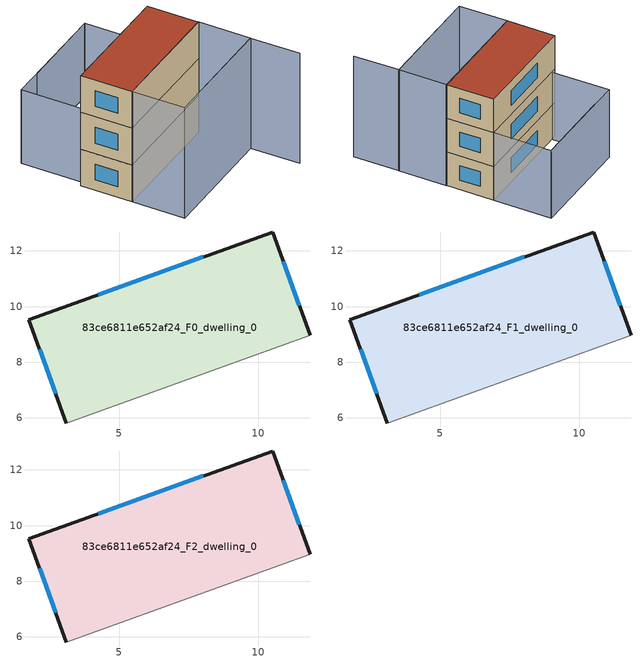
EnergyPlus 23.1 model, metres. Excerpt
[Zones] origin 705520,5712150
83ce6811e652af24_F0_dwelling_0
 floor ground (EU_floor_Construction): 10.52,12.68 11.87,8.96 3.11,5.81 1.76,9.53 z0
 wall outside (EU_wall_Construction): 11.87,8.96 10.52,12.68 1.76,9.53 3.11,5.81 z0:3
 wall adiabatic (EU_wall_Construction): 3.11,5.81 11.87,8.96 z0:3
 window (EU_Window_Construction): 2.14,8.47 2.72,6.87 / 8.03,11.79 4.26,10.43 / 11.49,10.02 10.91,11.62 z0.85:2.15
83ce6811e652af24_F1_dwelling_0
 floor to 83ce6811e652af24_F0_dwelling_0 (EU_floor_Construction): 10.52,12.68 11.87,8.96 3.11,5.81 1.76,9.53 z3
 wall outside (EU_wall_Construction): 11.87,8.96 10.52,12.68 1.76,9.53 3.11,5.81 z3:6
 wall adiabatic (EU_wall_Construction): 3.11,5.81 11.87,8.96 z3:6
 window (EU_Window_Construction): 2.14,8.47 2.72,6.87 / 8.03,11.79 4.26,10.43 / 11.49,10.02 10.91,11.62 z3.85:5.15
83ce6811e652af24_F2_dwelling_0
 floor to 83ce6811e652af24_F1_dwelling_0 (EU_floor_Construction): 10.52,12.68 11.87,8.96 3.11,5.81 1.76,9.53 z6
 wall outside (EU_wall_Construction): 11.87,8.96 10.52,12.68 1.76,9.53 3.11,5.81 z6:9
 wall adiabatic (EU_wall_Construction): 3.11,5.81 11.87,8.96 z6:9
 window (EU_Window_Construction): 2.14,8.47 2.72,6.87 / 8.03,11.79 4.26,10.43 / 11.49,10.02 10.91,11.62 z6.85:8.15
 roof outside (EU_roof_Construction): 11.87,8.96 10.52,12.68 1.76,9.53 3.11,5.81 z9
shading: 13.19,5.26 14.49,1.73 / 4.47,2.06 13.19,5.26 / 4.47,2.06 3.11,5.81 / 3.11,5.81 11.86,9 / 11.86,9 13.22,5.25 / 13.22,5.25 4.47,2.06 z0:9; 8.86,17.16 2.61,14.86 / 0.54,14.16 8.9,17.18 / 8.9,17.18 10.52,12.68 / 10.52,12.68 2.16,9.67 / 2.16,9.67 0.54,14.16 z0:6
[Building]
EU S2 Campaign: North Axis=0; Terrain=City; Solar Distribution=FullExterior
[Site:Location]
London: Latitude=51.5; Longitude=-0.5; Time Zone=0; Elevation=25
[SizingPeriod:WeatherFileDays]
AnnualSizingPeriod: Begin Month=1; Begin Day of Month=1; End Month=12; End Day of Month=31; Day of Week for Start Day=Monday; Use Weather File Daylight Saving Period=No; Use Weather File Rain and Snow Indicators=No
[MATERIAL]
EU_InternalMass_Material: Roughness=MediumRough; Thickness=0.1; Conductivity=1; Density=1800; Specific Heat=900; Thermal Absorptance=0.9; Solar Absorptance=0.7; Visible Absorptance=0.7
[MATERIAL:NOMASS] Roughness=MediumRough; Thermal Absorptance=0.9; Solar Absorptance=0.7; Visible Absorptance=0.7
Name | Thermal Resistance
EU_wall_NoMass | 0.71061
EU_roof_NoMass | 2.41608
EU_floor_NoMass | 1.75078
[WINDOWMATERIAL:SIMPLEGLAZINGSYSTEM]
EU_Window_SimpleGlazing: UFactor=2.64892; Solar Heat Gain Coefficient=0.76; Visible Transmittance=0.76
[CONSTRUCTION]
EU_wall_Construction: EU_wall_NoMass
EU_roof_Construction: EU_roof_NoMass
EU_floor_Construction: EU_floor_NoMass
EU_Window_Construction: EU_Window_SimpleGlazing
EU_InternalMass_Construction: EU_InternalMass_Material
[ZONE] Type=1; Multiplier=1; Ceiling Height=autocalculate; Volume=110.541; Floor Area=autocalculate; Part of Total Floor Area=Yes
83ce6811e652af24_F0_dwelling_0; 83ce6811e652af24_F1_dwelling_0; 83ce6811e652af24_F2_dwelling_0
[INTERNALMASS] Construction=EU_InternalMass_Construction; Surface Area=36.847
Name | Zone or ZoneList
83ce6811e652af24_F0_dwelling_0_EU_InternalMass | 83ce6811e652af24_F0_dwelling_0
83ce6811e652af24_F1_dwelling_0_EU_InternalMass | 83ce6811e652af24_F1_dwelling_0
83ce6811e652af24_F2_dwelling_0_EU_InternalMass | 83ce6811e652af24_F2_dwelling_0
[OTHEREQUIPMENT] Fuel Type=Electricity; Design Level Calculation Method=Watts/Area; Power per Zone Floor Area=1; Fraction Latent=0; Fraction Radiant=0; Fraction Lost=0; Carbon Dioxide Generation Rate=0; EndUse Subcategory=EU_Step8_InternalGains
Name | Zone or ZoneList or Space or SpaceList | Schedule
EU_Step8_InternalGain_83ce6811e652af24_F0_dwelling_0_f000 | 83ce6811e652af24_F0_dwelling_0 | EU_Step8_GainSchedule_83ce6811e652af24_F0_dwelling_0_f000
EU_Step8_InternalGain_83ce6811e652af24_F1_dwelling_0_f000 | 83ce6811e652af24_F1_dwelling_0 | EU_Step8_GainSchedule_83ce6811e652af24_F1_dwelling_0_f000
EU_Step8_InternalGain_83ce6811e652af24_F2_dwelling_0_f000 | 83ce6811e652af24_F2_dwelling_0 | EU_Step8_GainSchedule_83ce6811e652af24_F2_dwelling_0_f000
[ZONEVENTILATION:DESIGNFLOWRATE] Schedule=EU_AlwaysOn; Design Flow Rate Calculation Method=AirChanges/Hour; Air Changes per Hour=0.496673; Ventilation Type=Natural; Fan Pressure Rise=0; Fan Total Efficiency=1; Constant Term Coefficient=1; Temperature Term Coefficient=0; Velocity Term Coefficient=0; Velocity Squared Term Coefficient=0; Minimum Indoor Temperature=-100; Maximum Indoor Temperature=100; Delta Temperature=-100; Minimum Outdoor Temperature=-100; Maximum Outdoor Temperature=100; Maximum Wind Speed=40
Name | Zone or ZoneList or Space or SpaceList
EU_ConstantAir_83ce6811e652af24_F0_dwelling_0 | 83ce6811e652af24_F0_dwelling_0
EU_ConstantAir_83ce6811e652af24_F1_dwelling_0 | 83ce6811e652af24_F1_dwelling_0
EU_ConstantAir_83ce6811e652af24_F2_dwelling_0 | 83ce6811e652af24_F2_dwelling_0
[HVACTEMPLATE:THERMOSTAT] Constant Heating Setpoint=20; Constant Cooling Setpoint=50
EU_HeatOnly_83ce6811e652af24_F0_dwelling_0; EU_HeatOnly_83ce6811e652af24_F1_dwelling_0; EU_HeatOnly_83ce6811e652af24_F2_dwelling_0
[HVACTEMPLATE:ZONE:IDEALLOADSAIRSYSTEM] System Availability Schedule=EU_AlwaysOn; Maximum Heating Supply Air Temperature=50; Minimum Cooling Supply Air Temperature=13; Maximum Heating Supply Air Humidity Ratio=0.0156; Minimum Cooling Supply Air Humidity Ratio=0.0077; Heating Limit=NoLimit; Cooling Limit=NoLimit; Heating Availability Schedule=EU_AlwaysOn; Cooling Availability Schedule=EU_CoolingOff; Dehumidification Control Type=ConstantSensibleHeatRatio; Cooling Sensible Heat Ratio=0.7; Dehumidification Setpoint=60; Humidification Control Type=None; Humidification Setpoint=30; Outdoor Air Method=None; Outdoor Air Flow Rate per Person=0.00944; Outdoor Air Flow Rate per Zone Floor Area=0; Outdoor Air Flow Rate per Zone=0; Demand Controlled Ventilation Type=None; Outdoor Air Economizer Type=NoEconomizer; Heat Recovery Type=None; Sensible Heat Recovery Effectiveness=0.7; Latent Heat Recovery Effectiveness=0.65
Name | Template Thermostat
83ce6811e652af24_F0_dwelling_0 | EU_HeatOnly_83ce6811e652af24_F0_dwelling_0
83ce6811e652af24_F1_dwelling_0 | EU_HeatOnly_83ce6811e652af24_F1_dwelling_0
83ce6811e652af24_F2_dwelling_0 | EU_HeatOnly_83ce6811e652af24_F2_dwelling_0
[SIZING:ZONE] Zone Cooling Design Supply Air Temperature Input Method=SupplyAirTemperature; Zone Cooling Design Supply Air Temperature=13; Zone Heating Design Supply Air Temperature Input Method=SupplyAirTemperature; Zone Heating Design Supply Air Temperature=50; Zone Cooling Design Supply Air Humidity Ratio=0.008; Zone Heating Design Supply Air Humidity Ratio=0.008; Cooling Design Air Flow Method=DesignDay; Cooling Design Air Flow Rate=0; Cooling Minimum Air Flow per Zone Floor Area=0.000762; Cooling Minimum Air Flow=0; Cooling Minimum Air Flow Fraction=0.2; Heating Design Air Flow Method=DesignDay; Heating Design Air Flow Rate=0; Heating Maximum Air Flow per Zone Floor Area=0.002032; Heating Maximum Air Flow=0.141576; Heating Maximum Air Flow Fraction=0.3; Account for Dedicated Outdoor Air System=No; Dedicated Outdoor Air System Control Strategy=NeutralSupplyAir; Dedicated Outdoor Air Low Setpoint Temperature for Design=autosize; Dedicated Outdoor Air High Setpoint Temperature for Design=autosize; Zone Load Sizing Method=Sensible Load Only No Latent Load; Zone Latent Cooling Design Supply Air Humidity Ratio Input Method=HumidityRatioDifference; Zone Cooling Design Supply Air Humidity Ratio Difference=0.005; Zone Latent Heating Design Supply Air Humidity Ratio Input Method=HumidityRatioDifference; Zone Humidification Design Supply Air Humidity Ratio Difference=0.005
83ce6811e652af24_F0_dwelling_0; 83ce6811e652af24_F1_dwelling_0; 83ce6811e652af24_F2_dwelling_0
[SCHEDULE:CONSTANT]
Name | Hourly Value
EU_AlwaysOn | 1
EU_CoolingOff | 0
[SCHEDULE:FILE] Column Number=1; Rows to Skip at Top=0; Number of Hours of Data=8760; Column Separator=Comma; Interpolate to Timestep=No; Minutes per Item=60; Adjust Schedule for Daylight Savings=Yes
Name | File
EU_Step8_GainSchedule_83ce6811e652af24_F0_dwelling_0_f000 | ../../schedules/83ce6811e652af24/83ce6811e652af24_F0_dwelling_0_f000_gain.csv
EU_Step8_GainSchedule_83ce6811e652af24_F1_dwelling_0_f000 | ../../schedules/83ce6811e652af24/83ce6811e652af24_F1_dwelling_0_f000_gain.csv
EU_Step8_GainSchedule_83ce6811e652af24_F2_dwelling_0_f000 | ../../schedules/83ce6811e652af24/83ce6811e652af24_F2_dwelling_0_f000_gain.csv
